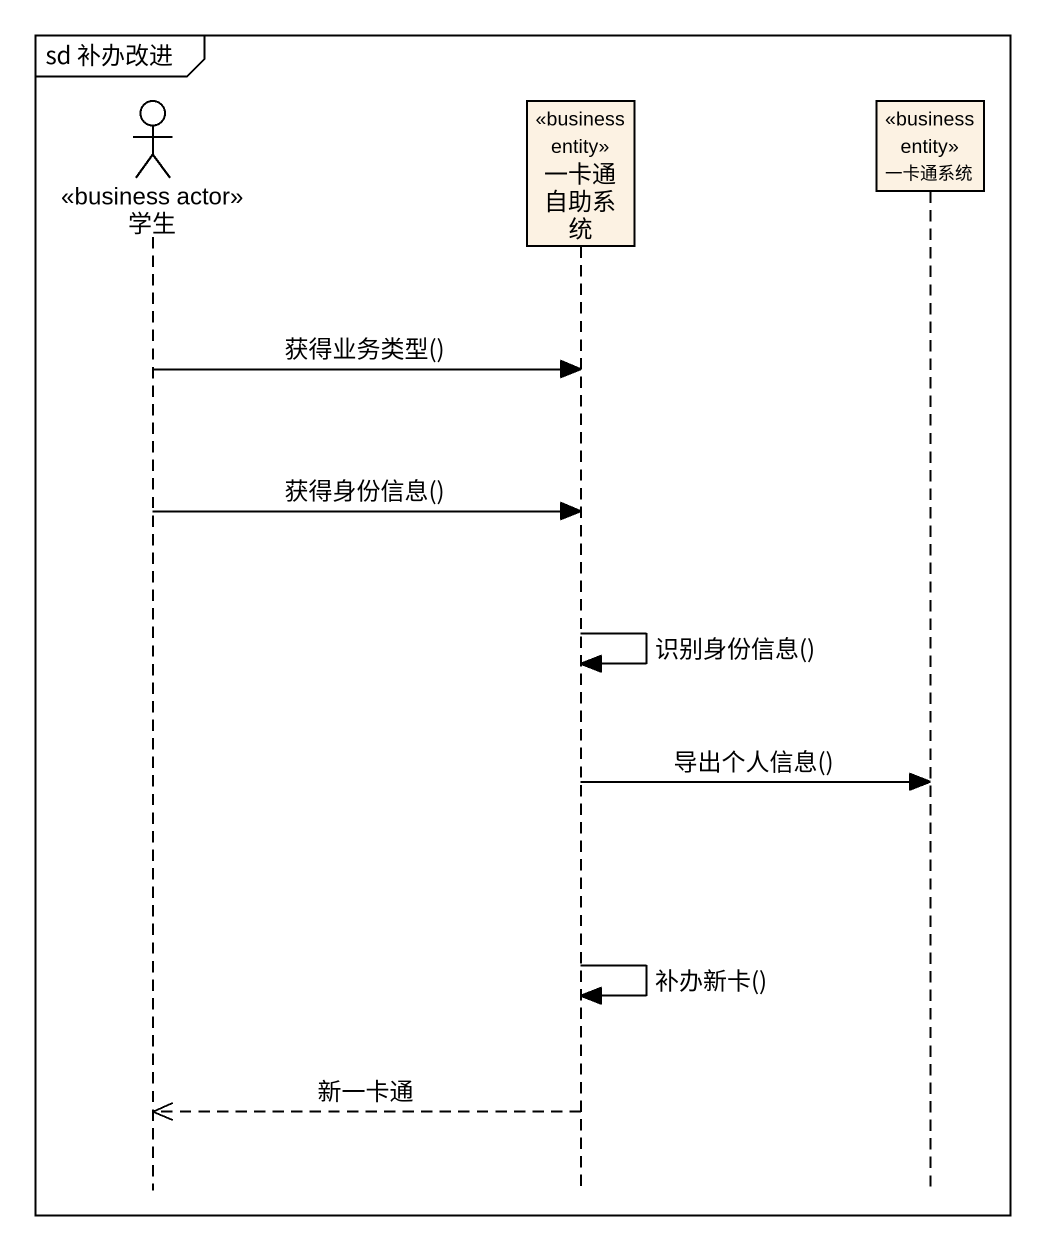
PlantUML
@startuml
mainframe sd 补办改进
hide footbox
actor 学生 <<business actor>>
participant 一卡通自助系统 <<business entity>>
participant 一卡通系统 <<business entity>>

学生 -> 一卡通自助系统 : 获得业务类型()
学生 -> 一卡通自助系统 : 获得身份信息()
一卡通自助系统 -> 一卡通自助系统 : 识别身份信息()
一卡通自助系统 -> 一卡通系统 : 导出个人信息()
一卡通自助系统 -> 一卡通自助系统 : 补办新卡()
一卡通自助系统 -->> 学生 : 新一卡通
@enduml
